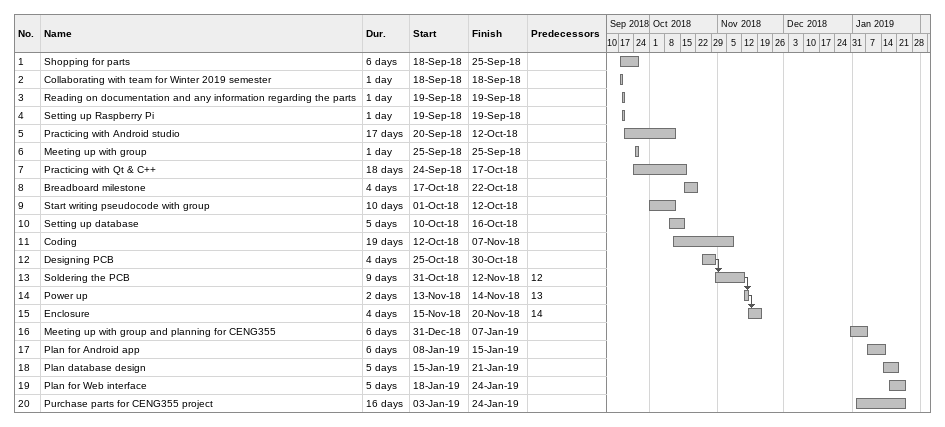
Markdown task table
| ID | Task | Duration | Start | Finish | Predecessors |
|---|---|---|---|---|---|
| 1 | Shopping for parts | 6d | 2018-09-18 | 2018-09-25 |  |
| 2 | Collaborating with team for Winter 2019 semester | 1d | 2018-09-18 | 2018-09-18 |  |
| 3 | Reading on documentation and any information regarding the parts | 1d | 2018-09-19 | 2018-09-19 |  |
| 4 | Setting up Raspberry Pi | 1d | 2018-09-19 | 2018-09-19 |  |
| 5 | Practicing with Android studio | 17d | 2018-09-20 | 2018-10-12 |  |
| 6 | Meeting up with group | 1d | 2018-09-25 | 2018-09-25 |  |
| 7 | Practicing with Qt & C++ | 18d | 2018-09-24 | 2018-10-17 |  |
| 8 | Breadboard milestone | 4d | 2018-10-17 | 2018-10-22 |  |
| 9 | Start writing pseudocode with group | 10d | 2018-10-01 | 2018-10-12 |  |
| 10 | Setting up database | 5d | 2018-10-10 | 2018-10-16 |  |
| 11 | Coding | 19d | 2018-10-12 | 2018-11-07 |  |
| 12 | Designing PCB | 4d | 2018-10-25 | 2018-10-30 |  |
| 13 | Soldering the PCB | 9d | 2018-10-31 | 2018-11-12 | 12 |
| 14 | Power up | 2d | 2018-11-13 | 2018-11-14 | 13 |
| 15 | Enclosure | 4d | 2018-11-15 | 2018-11-20 | 14 |
| 16 | Meeting up with group and planning for CENG355 | 6d | 2018-12-31 | 2019-01-07 |  |
| 17 | Plan for Android app | 6d | 2019-01-08 | 2019-01-15 |  |
| 18 | Plan database design | 5d | 2019-01-15 | 2019-01-21 |  |
| 19 | Plan for Web interface | 5d | 2019-01-18 | 2019-01-24 |  |
| 20 | Purchase parts for CENG355 project | 16d | 2019-01-03 | 2019-01-24 |  |
